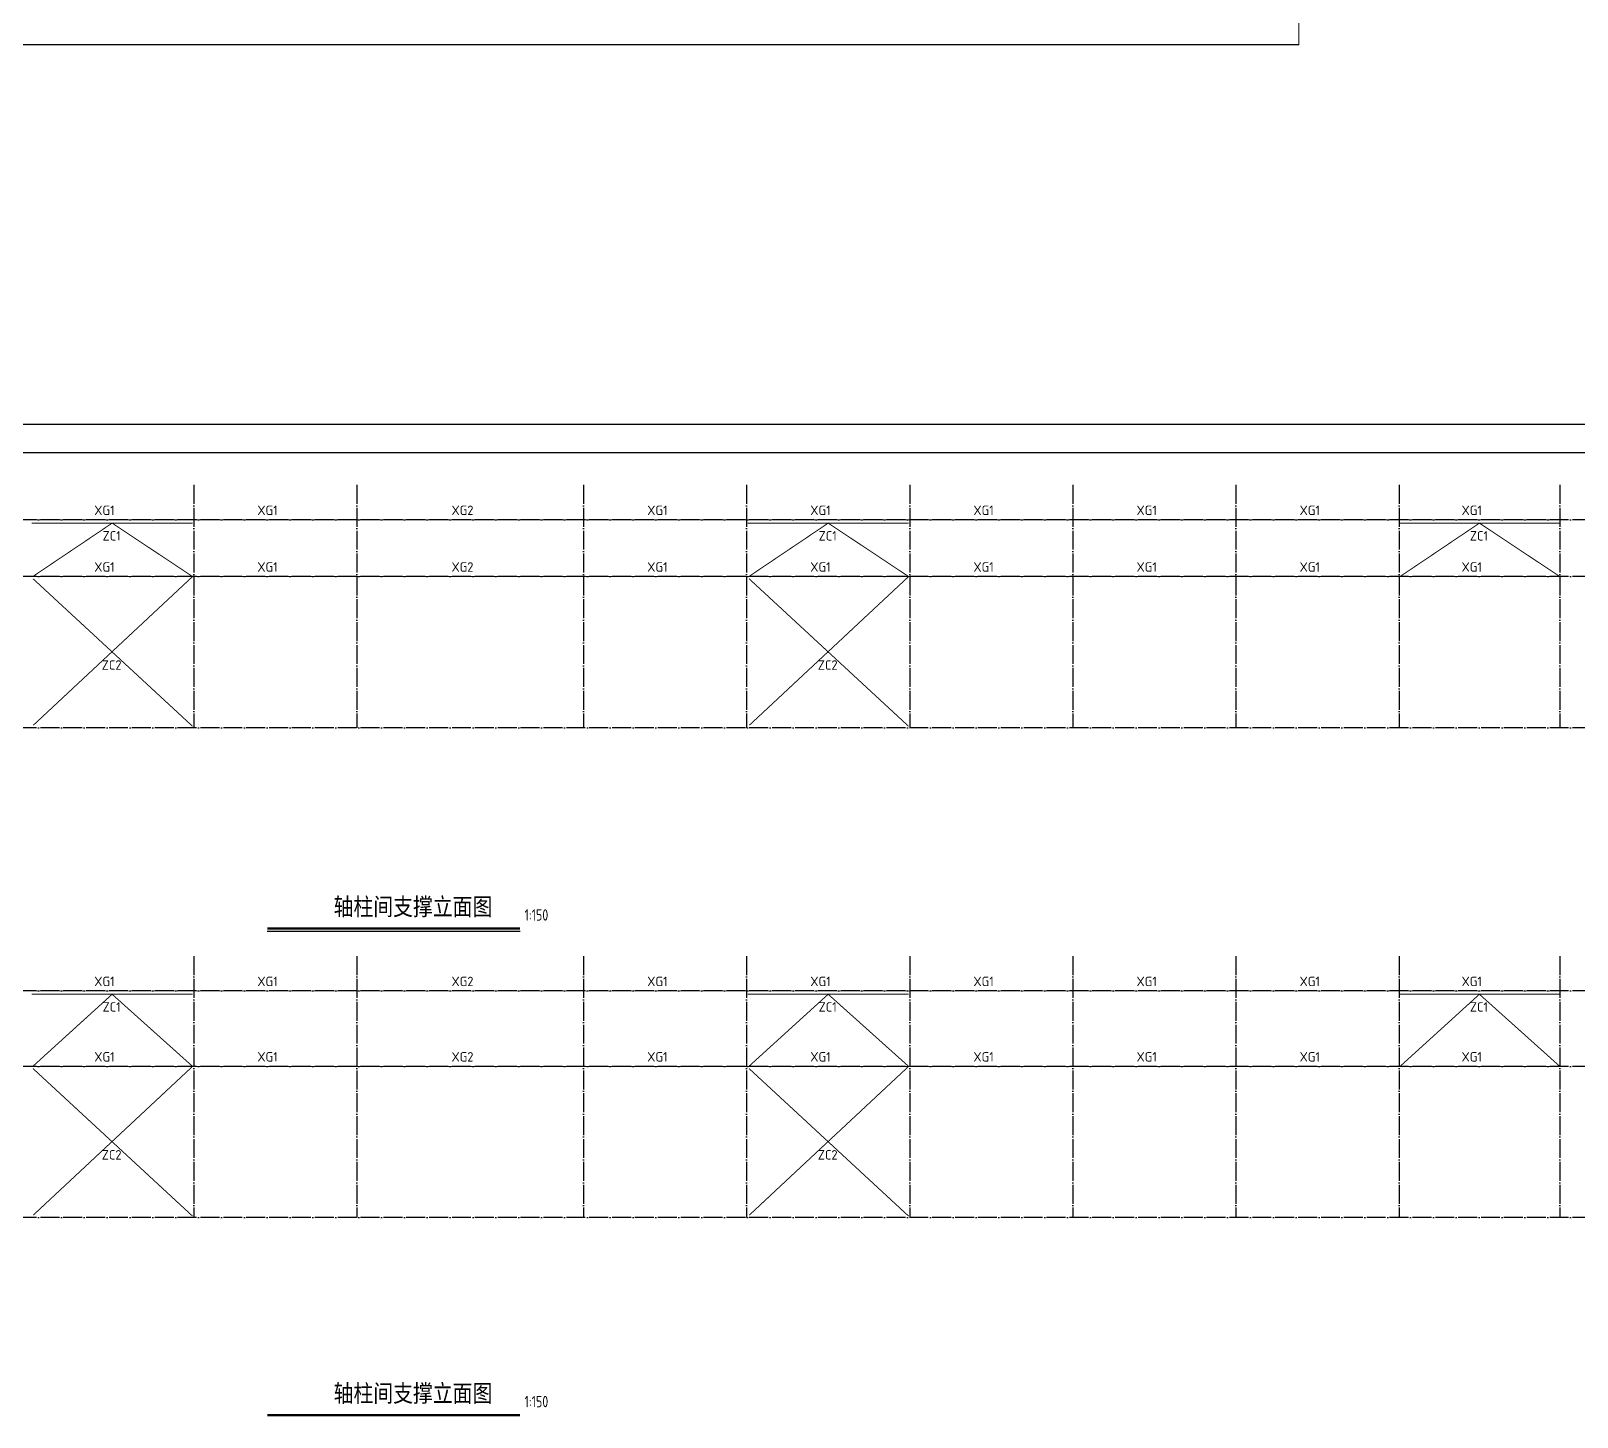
# Model space of a CAD drawing. Extents: x 447413 to 2975780, y -1432727 to 1301644.
# Drawn here: x 2312801 to 2394615, y -615988 to -542638 of the extents above; entities that cross this region are included whole.
import ezdxf
from ezdxf.enums import TextEntityAlignment as Align

# ---------------------------------------------------------------- set-up
doc = ezdxf.new("R2010")
doc.units = 0
doc.header["$LTSCALE"] = 1000
doc.header["$MEASUREMENT"] = 0
doc.linetypes.add('DOTE', pattern=[2.42, 2, -0.2, 0.02, -0.2])
for name, color, linetype in [('DOTE', 1, 'Continuous'), ('TEXT', 6, 'Continuous'), ('XG', 5, 'Continuous'), ('图框', 253, 'Continuous'), ('柱间支撑', 5, 'Continuous')]:
    doc.layers.add(name, color=color, linetype=linetype)
doc.styles.add('TSSD_REIN', font='Tssdeng.shx', dxfattribs={"width": 0.7, "bigfont": 'hztxt.shx'})
doc.styles.add('楷体', font='tssdeng.shx', dxfattribs={"bigfont": 'hztxt.shx'})

# ---------------------------------------------------------------- blocks, each defined once
blk = doc.blocks.new('A$C6B0021A6')
at = {"layer": '图框', "color": 2, "const_width": 40, "elevation": -84000}
blk.add_lwpolyline([(20, 84120), (118920, 84120), (118920, 20), (20, 20)], close=True, dxfattribs=at)
at = {"layer": '图框', "color": 153, "const_width": 58, "elevation": -84000}
blk.add_lwpolyline([(111420, 1020), (2520, 1020), (2520, 83120), (111420, 83120)], close=True, dxfattribs=at)

msp = doc.modelspace()

# ---------------------------------------------------------------- linework, layer by layer
at = {"layer": 'DOTE', "color": 8, "linetype": 'DOTE', "ltscale": 0.5}
for p, q in [((2321413.9, -566665.6, 126000), (2321413.9, -579511.2, 126000)), ((2330043.5, -566665.6, 126000), (2330043.5, -579511.2, 126000)), ((2342043.5, -566665.6, 126000), (2342043.5, -579511.2, 126000)), ((2350673, -566665.6, 126000), (2350673, -579511.2, 126000)), ((2359303, -566665.6, 126000), (2359303, -579511.2, 126000)), ((2367933, -566665.6, 126000), (2367933, -579511.2, 126000)), ((2376563, -566665.6, 126000), (2376563, -579511.2, 126000)), ((2385193, -566665.6, 126000), (2385193, -579511.2, 126000)), ((2393703, -566665.6, 126000), (2393703, -579511.2, 126000)), ((2396584.7, -568511.2, 126000), (2275597.3, -568511.2, 126000)), ((2396584.7, -571511.2, 126000), (2275597.3, -571511.2, 126000)), ((2396584.7, -579511.2, 126000), (2275597.3, -579511.2, 126000)), ((2321413.9, -591595.6, 126000), (2321413.9, -605431.2, 126000)), ((2330043.5, -591595.6, 126000), (2330043.5, -605431.2, 126000)), ((2342043.5, -591595.6, 126000), (2342043.5, -605431.2, 126000)), ((2350673, -591595.6, 126000), (2350673, -605431.2, 126000)), ((2359303, -591595.6, 126000), (2359303, -605431.2, 126000)), ((2367933, -591595.6, 126000), (2367933, -605431.2, 126000)), ((2376563, -591595.6, 126000), (2376563, -605431.2, 126000)), ((2385193, -591595.6, 126000), (2385193, -605431.2, 126000)), ((2393703, -591595.6, 126000), (2393703, -605431.2, 126000)), ((2396584.7, -593441.2, 126000), (2275597.3, -593441.2, 126000)), ((2396584.7, -597431.2, 126000), (2275597.3, -597431.2, 126000)), ((2396584.7, -605431.2, 126000), (2275597.3, -605431.2, 126000))]:
    msp.add_line(p, q, dxfattribs=at)
at = {"layer": 'TEXT'}
msp.add_line((2325306.8, -590282.7, 126000), (2338685.1, -590282.7, 126000), dxfattribs=at)
msp.add_line((2325306.8, -590282.7, 126000), (2338685.1, -590282.7, 126000), dxfattribs=at)
at = {"layer": 'TEXT', "const_width": 118.8, "elevation": 126000}
for points in [[(2325306.8, -590134.2), (2338685.1, -590134.2)], [(2325306.8, -590134.2), (2338685.1, -590134.2)], [(2325306.8, -615884), (2338685.1, -615884)], [(2325306.8, -615884), (2338685.1, -615884)]]:
    msp.add_lwpolyline(points, dxfattribs=at)
at = {"layer": 'XG', "const_width": 50, "elevation": 126000}
for points in [[(2278383.9, -568511.2), (2393703, -568511.2)], [(2278383.9, -571511.2), (2393703, -571511.2)], [(2278383.9, -593441.2), (2393703, -593441.2)], [(2278383.9, -597431.2), (2393703, -597431.2)]]:
    msp.add_lwpolyline(points, dxfattribs=at)
at = {"layer": '柱间支撑', "color": 3, "linetype": 'DOTE', "const_width": 50, "elevation": 126000}
for points in [[(2312843.9, -568684), (2321353.9, -568684)], [(2312899.3, -571511.2), (2317098.9, -568684), (2321353.9, -571511.2), (2312926.2, -579380.4)], [(2350733, -568684), (2359243, -568684)], [(2350788.5, -571511.2), (2354988, -568684), (2359243, -571511.2), (2350815.4, -579380.4)], [(2385193, -568684), (2393703, -568684)], [(2385248.5, -571511.2), (2389448, -568684), (2393703, -571511.2)], [(2312913, -571626.9), (2321353, -579433.3)], [(2350802.2, -571626.9), (2359242.2, -579433.3)], [(2312843.9, -593614.1), (2321353.9, -593614.1)], [(2312899.3, -597431.2), (2317098.9, -593614.1), (2321353.9, -597431.2), (2312926.2, -605300.5)], [(2350733, -593614.1), (2359243, -593614.1)], [(2350788.5, -597431.2), (2354988, -593614.1), (2359243, -597431.2), (2350815.4, -605300.5)], [(2385193, -593614.1), (2393703, -593614.1)], [(2385248.5, -597431.2), (2389448, -593614.1), (2393703, -597431.2)], [(2312913, -597546.9), (2321353, -605353.3)], [(2350802.2, -597546.9), (2359242.2, -605353.3)]]:
    msp.add_lwpolyline(points, dxfattribs=at)

# ---------------------------------------------------------------- block references
at = {"xscale": 1.5, "yscale": 1.5, "zscale": 1.5, "rotation": 270}
msp.add_blockref('A$C6B0021A6', (2253712, -364986.5, 126000), dxfattribs=at)
at = {"xscale": 1.5, "yscale": 1.5, "zscale": 1.5}
msp.add_blockref('A$C6B0021A6', (2253712, -689635.5, 126000), dxfattribs=at)

# ---------------------------------------------------------------- texts
at = {"layer": 'TEXT', "style": '楷体'}
for p in [(2328817.1, -589854.2, 126000), (2328817.1, -615604, 126000)]:
    msp.add_text('轴柱间支撑立面图', height=1050, dxfattribs=at).set_placement(p, align=Align.BOTTOM_LEFT)
at = {"layer": 'TEXT', "ltscale": 99, "style": 'TSSD_REIN', "width": 0.8}
for p in [(2338920.1, -589717.9, 126000), (2338920.1, -615467.7, 126000)]:
    msp.add_text('1:150', height=600, dxfattribs=at).set_placement(p)
at = {"layer": 'XG', "color": 7, "style": '楷体'}
for p in [(2316692.2, -568255.2, 126000), (2325322, -568255.2, 126000), (2345951.6, -568255.2, 126000), (2354581.4, -568255.2, 126000), (2363211.4, -568255.2, 126000), (2371841.4, -568255.2, 126000), (2380471.4, -568255.2, 126000), (2389041.4, -568255.2, 126000), (2316692.2, -571255.2, 126000), (2325322, -571255.2, 126000), (2345951.6, -571255.2, 126000), (2354581.4, -571255.2, 126000), (2363211.4, -571255.2, 126000), (2371841.4, -571255.2, 126000), (2380471.4, -571255.2, 126000), (2389041.4, -571255.2, 126000), (2316692.2, -593185.3, 126000), (2325322, -593185.3, 126000), (2345951.6, -593185.3, 126000), (2354581.4, -593185.3, 126000), (2363211.4, -593185.3, 126000), (2371841.4, -593185.3, 126000), (2380471.4, -593185.3, 126000), (2389041.4, -593185.3, 126000), (2316692.2, -597175.3, 126000), (2325322, -597175.3, 126000), (2345951.6, -597175.3, 126000), (2354581.4, -597175.3, 126000), (2363211.4, -597175.3, 126000), (2371841.4, -597175.3, 126000), (2380471.4, -597175.3, 126000), (2389041.4, -597175.3, 126000)]:
    msp.add_text('XG1', height=500, rotation=0.000003, dxfattribs=at).set_placement(p, align=Align.CENTER)
at = {"layer": 'XG', "color": 3, "style": '楷体'}
for p in [(2335636.8, -568255.2, 126000), (2335636.8, -571255.2, 126000), (2335636.8, -593185.3, 126000), (2335636.8, -597175.3, 126000)]:
    msp.add_text('XG2', height=500, rotation=0.000003, dxfattribs=at).set_placement(p, align=Align.CENTER)
at = {"layer": '柱间支撑', "color": 3, "linetype": 'DOTE', "style": '楷体'}
for s, p in [('ZC1', (2317072.2, -569606.3, 126000)), ('ZC1', (2354961.3, -569606.3, 126000)), ('ZC1', (2389421.3, -569606.3, 126000)), ('ZC2', (2317072.2, -576441, 126000)), ('ZC2', (2354961.3, -576441, 126000)), ('ZC1', (2317072.2, -594536.3, 126000)), ('ZC1', (2354961.3, -594536.3, 126000)), ('ZC1', (2389421.3, -594536.3, 126000)), ('ZC2', (2317072.2, -602361.1, 126000)), ('ZC2', (2354961.3, -602361.1, 126000))]:
    msp.add_text(s, height=500, rotation=0.000003, dxfattribs=at).set_placement(p, align=Align.CENTER)

doc.saveas('drawing.dxf')
